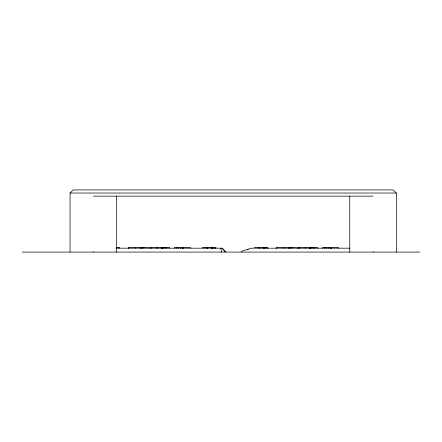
<?xml version="1.0" encoding="UTF-8"?>
<svg xmlns="http://www.w3.org/2000/svg" width="442" height="442" viewBox="0 0 442 442"><rect width="100%" height="100%" fill="white"/><g stroke="black" fill="none" stroke-linecap="round" stroke-linejoin="round"><path stroke-width="0.66" d="M116.799 248.194L116.799 247.415M182.353 248.194L182.353 247.415M207.431 247.415L207.486 248.194L207.48 247.415M213.177 248.194L213.177 247.415M215.475 248.194L215.481 247.415M259.145 248.194L259.145 247.415M259.2 248.194L259.194 247.415M264.891 248.194L264.891 247.415M267.195 248.194L267.195 247.415M248.1 249.189L247.885 249.907M70.068 193.032L396.358 193.032L396.369 252.078M93.361 196.137L373.065 196.137M116.473 247.415L119.224 247.415M147.91 247.415L128.208 247.415L128.208 248.194M156.683 247.415L151.556 247.415L151.556 248.194M182.883 247.415L174.424 247.415L174.424 248.194M183.375 247.415L190.292 247.415L190.292 248.194M202.558 247.415L206.701 247.415M207.143 247.415L211.447 247.415M211.79 247.415L216.099 247.415M254.272 247.415L258.421 247.415M258.857 247.415L263.161 247.415M263.741 247.415L267.316 247.415M296.002 247.415L276.294 247.415L276.294 248.194M304.776 247.415L299.648 247.415L299.648 248.194M305.146 247.415L317.583 247.415L317.583 248.194M330.97 247.415L322.511 247.415L322.511 248.194M331.467 247.415L338.384 247.415L338.384 248.194M116.147 248.194L222.414 248.194L225.586 252.078L222.088 248.194M349.937 248.194L251.161 248.194L242.172 251.117L241.597 252.078M22.1 252.078L419.9 252.078M396.369 193.032L393.264 189.922L73.173 189.922L70.051 193.032L70.051 252.078M220.773 248.194L221.702 252.078M373.678 251.691L373.678 252.078M349.755 196.137L349.755 252.078M330.765 247.415L330.765 248.194M328.428 247.415L328.428 248.194M326.632 247.415L326.632 248.194M324.848 247.415L324.848 248.194M314.527 247.415L314.527 248.194M313.151 247.415L313.151 248.194M311.881 247.415L311.881 248.194M310.676 247.415L310.676 248.194M310.339 247.415L310.339 248.194M309.72 247.415L309.72 248.194M309.472 247.415L309.472 248.194M305.61 247.415L305.61 248.194M298.974 248.194L298.974 247.415L296.963 247.415L296.963 248.194M298.919 247.415L298.919 248.194M291.924 247.415L291.924 248.194M290.029 247.415L290.029 248.194M288.521 247.415L288.521 248.194M283.328 247.415L283.328 248.194M276.41 247.415L276.41 248.194M267.25 247.415L267.25 248.194M264.868 247.415L264.868 248.194M262.846 247.415L262.846 248.194M259.548 247.415L259.548 248.194M215.536 247.415L215.536 248.194M213.155 247.415L213.155 248.194M211.132 247.415L211.132 248.194M207.828 247.415L207.828 248.194M206.243 247.415L206.243 248.194M203.182 247.415L203.182 248.194M182.673 247.415L182.673 248.194M182.402 247.415L182.402 248.194M180.336 247.415L180.336 248.194M178.54 247.415L178.54 248.194M176.761 247.415L176.761 248.194M169.49 248.194L169.49 247.415L157.059 247.415L157.059 248.194M166.435 247.415L166.435 248.194M165.065 247.415L165.065 248.194M163.789 247.415L163.789 248.194M162.59 247.415L162.59 248.194M162.247 247.415L162.247 248.194M161.628 247.415L161.628 248.194M161.38 247.415L161.38 248.194M157.518 247.415L157.518 248.194M150.882 248.194L150.882 247.415L148.871 247.415L148.871 248.194M143.838 247.415L143.838 248.194M141.937 247.415L141.937 248.194M140.429 247.415L140.429 248.194M135.241 247.415L135.241 248.194M128.318 247.415L128.318 248.194M119.158 247.415L119.158 248.194M116.666 196.137L116.666 252.078M93.505 251.691L93.505 252.078M141.368 247.415L141.368 248.194L141.352 247.415M183.469 247.415L183.469 248.194L183.463 247.415M212.132 247.415L212.132 248.194L212.132 247.415M263.852 247.415L263.852 248.194L263.846 247.415M289.46 247.415L289.46 248.194L289.444 247.415M330.445 247.415L330.439 248.194L330.489 247.415M331.555 247.415L331.555 248.194L331.555 247.415"/></g></svg>
